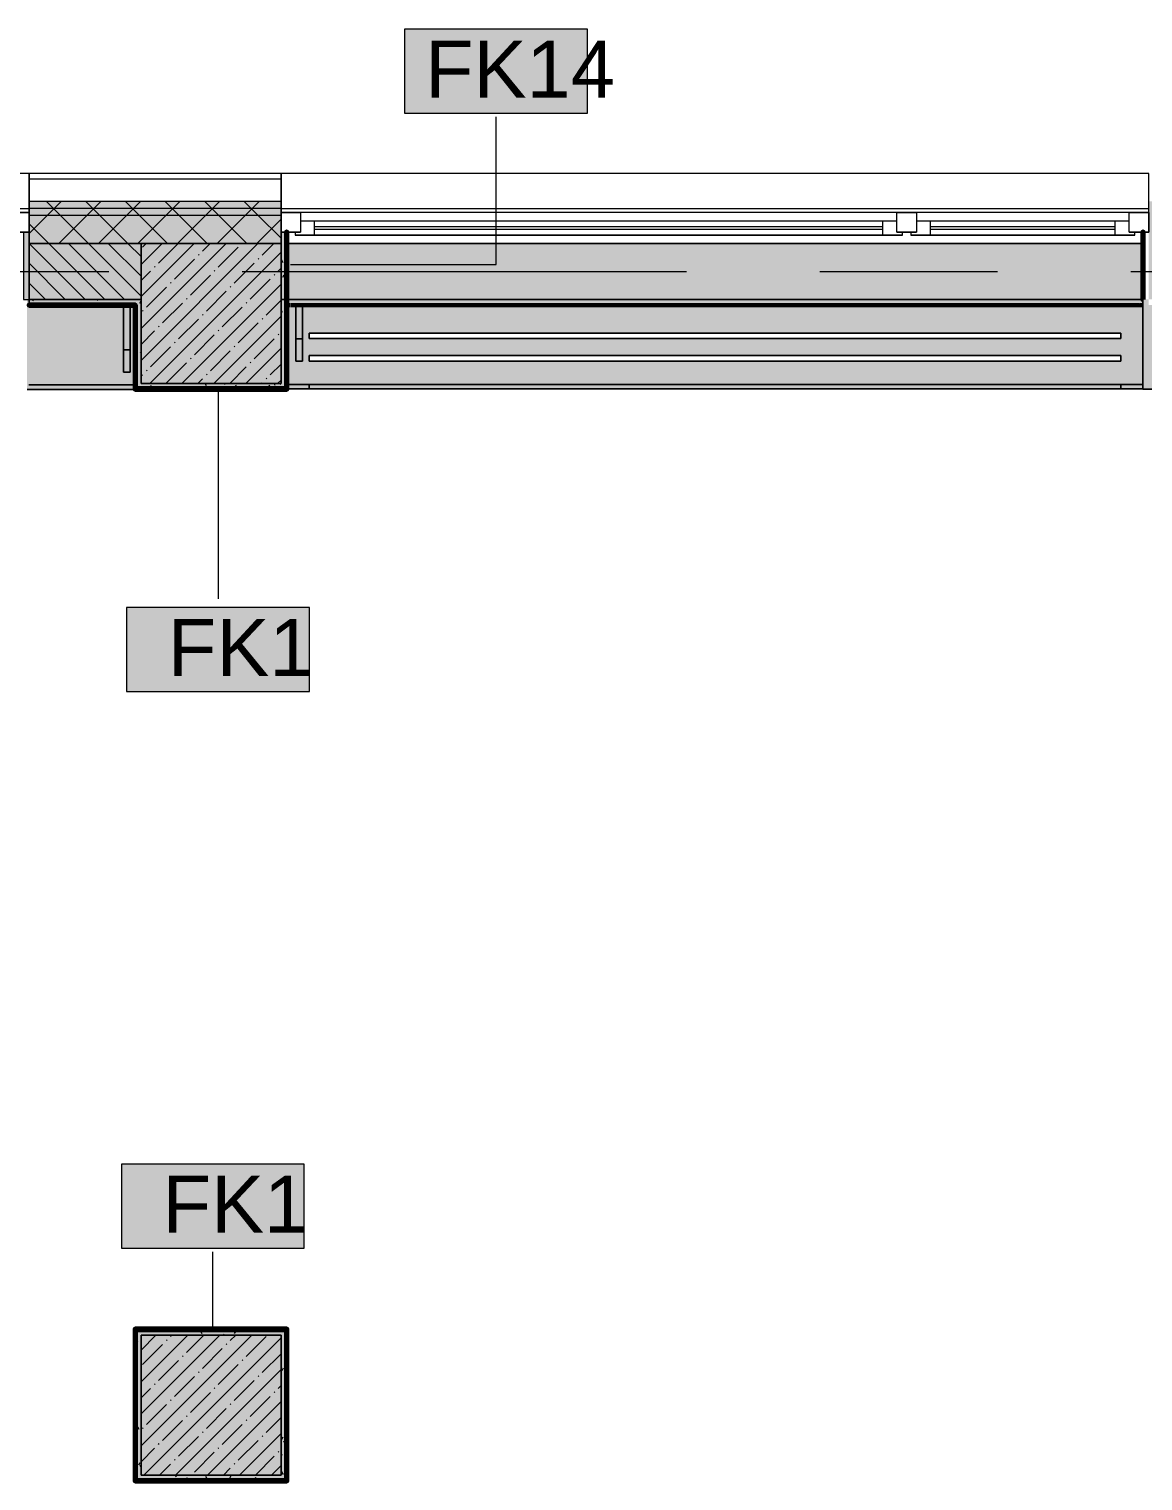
# Model space of a CAD drawing. Header units: millimetres. Extents: x -3817 to 677485, y -22715 to 103890.
# Drawn here: x 628535 to 632515, y 24556 to 29743 of the extents above; entities that cross this region are included whole.
import ezdxf

# ---------------------------------------------------------------- set-up
doc = ezdxf.new("R2010")
doc.units = ezdxf.units.MM
doc.layers.add('PDF _Геометрия', color=7, linetype='Continuous', true_color=0x1d1d1d)
doc.layers.add('PDF _Сплошная заливка', color=7, linetype='Continuous', true_color=0xffffff)
doc.layers.add('PDF _Текст', color=7, linetype='Continuous')
doc.styles.add('PDF GOST-Common', font='arial.ttf')

msp = doc.modelspace()

# ---------------------------------------------------------------- hatches: boundary and pattern name
at = {"layer": 'PDF _Сплошная заливка', "transparency": 33554559}
h = msp.add_hatch(color=256, dxfattribs=at)
h.paths.add_polyline_path([(637045.5, 29076.9), (637045.5, 29126.9), (632535.5, 29126.9), (632535.5, 29076.9), (635653.2, 29076.9)], flags=0)
h.paths.add_polyline_path([(629435.5, 29076.9), (629435.5, 29126.9), (628535.5, 29126.9), (628535.5, 29076.9), (629098, 29076.9)], flags=0)
h.paths.add_polyline_path([(626435.5, 29076.9), (626435.5, 29126.9), (625095.5, 29126.9), (625095.5, 29076.9), (626184.5, 29076.9)], flags=0)
h.paths.add_polyline_path([(622995.5, 29076.9), (622995.5, 29126.9), (621795.5, 29126.9), (621795.5, 29076.9), (622542.8, 29076.9)], flags=0)
h.paths.add_polyline_path([(619295.5, 29076.9), (619295.5, 29126.9), (615045.5, 29126.9), (615045.5, 29076.9), (618901, 29076.9)], flags=0)
h.paths.add_polyline_path([(614145.5, 29076.9), (614145.5, 29126.9), (612045.5, 29126.9), (612045.5, 29076.9), (613802.5, 29076.9)], flags=0)
h.paths.add_polyline_path([(611145.5, 29076.9), (611145.5, 29126.9), (610045.5, 29126.9), (610045.5, 29076.9), (610889, 29076.9)], flags=0)
h.paths.add_polyline_path([(606945.5, 29076.9), (606945.5, 29126.9), (605445.5, 29126.9), (605445.5, 29076.9), (606518.9, 29076.9)], flags=0)
h.paths.add_polyline_path([(602945.5, 29076.9), (602945.5, 29126.9), (601845.7, 29126.9), (601845.7, 29076.9), (602148.7, 29076.9)], flags=0)
h.paths.add_polyline_path([(600692, 29076.9), (600945.7, 29076.9), (600945.7, 29126.9), (599845.5, 29126.9), (599845.5, 29076.9)], flags=0)
h.paths.add_polyline_path([(596745.5, 29076.9), (596745.5, 29126.9), (594245.5, 29126.9), (594245.5, 29076.9), (596321.9, 29076.9)], flags=0)
h = msp.add_hatch(color=256, dxfattribs=at)
h.paths.add_polyline_path([(637045.5, 28976.9), (637045.5, 29076.9), (632535.5, 29076.9), (632535.5, 28976.9), (635653.2, 28976.9)], flags=0)
h.paths.add_polyline_path([(628535.5, 28976.9), (629435.5, 28976.9), (629435.5, 29076.9), (628535.5, 29076.9)], flags=0)
h.paths.add_polyline_path([(626435.5, 28976.9), (626435.5, 29076.9), (625095.5, 29076.9), (625095.5, 28976.9), (626184.5, 28976.9)], flags=0)
h.paths.add_polyline_path([(622995.5, 28976.9), (622995.5, 29076.9), (621795.5, 29076.9), (621795.5, 28976.9), (622542.8, 28976.9)], flags=0)
h.paths.add_polyline_path([(619295.5, 28976.9), (619295.5, 29076.9), (615045.5, 29076.9), (615045.5, 28976.9), (618901, 28976.9)], flags=0)
h.paths.add_polyline_path([(614145.5, 28976.9), (614145.5, 29076.9), (612045.5, 29076.9), (612045.5, 28976.9), (613802.5, 28976.9)], flags=0)
h.paths.add_polyline_path([(611145.5, 28976.9), (611145.5, 29076.9), (610045.5, 29076.9), (610045.5, 28976.9), (610889, 28976.9)], flags=0)
h.paths.add_polyline_path([(606945.5, 28976.9), (606945.5, 29076.9), (605445.5, 29076.9), (605445.5, 28976.9), (606518.9, 28976.9)], flags=0)
h.paths.add_polyline_path([(602945.5, 28976.9), (602945.5, 29076.9), (601845.7, 29076.9), (601845.7, 28976.9), (602148.7, 28976.9)], flags=0)
h.paths.add_polyline_path([(600945.7, 28976.9), (600945.7, 29076.9), (599845.5, 29076.9), (599845.5, 28976.9), (600692, 28976.9)], flags=0)
h.paths.add_polyline_path([(596745.5, 28976.9), (596745.5, 29076.9), (594345.5, 29076.9), (594345.5, 28976.9), (596321.9, 28976.9)], flags=0)
h = msp.add_hatch(color=256, dxfattribs=at)
h.paths.add_polyline_path([(636385.5, 28776.9), (636385.5, 28976.9), (633335.5, 28976.9), (633335.5, 28776.9), (635653.2, 28776.9)], flags=0)
h.paths.add_polyline_path([(632835.5, 28776.9), (632835.5, 28976.9), (632535.5, 28976.9), (632535.5, 28776.9), (632739.8, 28776.9)], flags=0)
h.paths.add_polyline_path([(628935.5, 28776.9), (628935.5, 28976.9), (628535.5, 28976.9), (628535.5, 28776.9)], flags=0)
h.paths.add_polyline_path([(626245.5, 28776.9), (626435.5, 28776.9), (626435.5, 28976.9), (626225.5, 28976.9), (626225.5, 28776.9)], flags=0)
h.paths.add_polyline_path([(625725.5, 28776.9), (625725.5, 28976.9), (625095.5, 28976.9), (625095.5, 28776.9), (625456.2, 28776.9)], flags=0)
h.paths.add_polyline_path([(622495.5, 28776.9), (622495.5, 28976.9), (621795.5, 28976.9), (621795.5, 28776.9), (621814.4, 28776.9)], flags=0)
h.paths.add_polyline_path([(618966.5, 28776.9), (619295.5, 28776.9), (619295.5, 28976.9), (618945.5, 28976.9), (618945.5, 28776.9), (618965.5, 28776.9)], flags=0)
h.paths.add_polyline_path([(618172.6, 28776.9), (618345.5, 28776.9), (618345.5, 28976.9), (615045.5, 28976.9), (615045.5, 28776.9), (617835.1, 28776.9)], flags=0)
h.paths.add_polyline_path([(614145.5, 28776.9), (614145.5, 28976.9), (612045.5, 28976.9), (612045.5, 28776.9), (612320.5, 28776.9), (612320.5, 28974.4), (612920.5, 28974.4), (612920.5, 28776.9), (613802.5, 28776.9)], flags=0)
h.paths.add_polyline_path([(611145.5, 28776.9), (611145.5, 28976.9), (610045.5, 28976.9), (610045.5, 28776.9), (610889, 28776.9)], flags=0)
h.paths.add_polyline_path([(606345.5, 28776.9), (606345.5, 28976.9), (605445.5, 28976.9), (605445.5, 28776.9)], flags=0)
h.paths.add_polyline_path([(602945.5, 28776.9), (602945.5, 28976.9), (601845.7, 28976.9), (601845.7, 28776.9), (602148.7, 28776.9)], flags=0)
h.paths.add_polyline_path([(600945.5, 28776.9), (600945.7, 28776.9), (600945.5, 28976.9)], flags=0)
h.paths.add_polyline_path([(600345.5, 28776.9), (600345.5, 28976.9), (599845.5, 28976.9), (599845.5, 28776.9)], flags=0)
h.paths.add_polyline_path([(596745.5, 28776.9), (596745.5, 28976.9), (594945.5, 28976.9), (594945.5, 28776.9), (596590.4, 28776.9)], flags=0)
for points in [[(628935.5, 28476.9), (629435.5, 28476.9), (629435.5, 28976.9), (628935.5, 28976.9), (628935.5, 28776.9)], [(629435.5, 25076.9), (629455.5, 25076.9), (629455.5, 25096.9), (628915.5, 25096.9), (628915.5, 25076.9), (628935.5, 25076.9)], [(629435.5, 24556.9), (629455.5, 24556.9), (629455.5, 24576.9), (628935.5, 24576.9), (628935.5, 24556.9)]]:
    msp.add_hatch(color=256, dxfattribs=at).paths.add_polyline_path(points)
h = msp.add_hatch(color=256, dxfattribs=at)
h.paths.add_polyline_path([(628915.5, 28756.9), (628935.5, 28756.9), (628935.5, 28776.9), (628535.5, 28776.9), (628535.5, 28756.9)], flags=0)
h.paths.add_polyline_path([(626245.5, 28756.9), (626435.5, 28756.9), (626435.5, 28776.9), (626245.5, 28776.9)], flags=0)
at = {"layer": 'PDF _Сплошная заливка', "true_color": 0xeae6de, "transparency": 33554559}
for points in [[(628914.5, 28455.2), (628914.5, 28456.9), (628914.5, 28755.9), (628535.5, 28756.9), (628535, 28776.9), (628528.3, 28776.9), (628528.3, 28455.2), (628535, 28455.2)], [(632814.5, 28455.9), (632814.5, 28755.9), (632535.5, 28756.9), (632535.5, 28776.9), (632514.5, 28776.9), (632514.2, 28455.9), (632739.8, 28455.9)]]:
    msp.add_hatch(color=254, dxfattribs=at).paths.add_polyline_path(points)
h = msp.add_hatch(color=254, dxfattribs=at)
h.paths.add_polyline_path([(629456.5, 28456.9), (632515.5, 28456.9), (632514.5, 28776.9), (629456.5, 28775.1), (629456.5, 28457)], flags=0)
h.paths.add_polyline_path([(629535.5, 28556.9), (629535.5, 28576.9), (632435.5, 28576.9), (632435.5, 28556.9), (629826.3, 28556.9)], flags=0)
h.paths.add_polyline_path([(629535.5, 28636.9), (629535.5, 28656.9), (632435.5, 28656.9), (632435.5, 28636.9), (629826.3, 28636.9)], flags=0)

# ---------------------------------------------------------------- linework, layer by layer
at = {"layer": 'PDF _Геометрия', "color": 7, "lineweight": 9}
for points in [[(630530.2, 29742.8), (629877.1, 29742.8), (629877.1, 29442.8), (630530.2, 29442.8)], [(629435.5, 28476.9), (629435.5, 28976.9), (628935.5, 28976.9), (628935.5, 28776.9), (628935.5, 28476.9)], [(628535.5, 28776.9), (628935.5, 28776.9)], [(629537, 27676.6), (628883.9, 27676.6), (628883.9, 27376.6), (629537, 27376.6)], [(629518.2, 25688), (628865.1, 25688), (628865.1, 25388), (629518.2, 25388)], [(629435.5, 25076.9), (628935.5, 25076.9), (628935.5, 24576.9), (629435.5, 24576.9)]]:
    msp.add_lwpolyline(points, close=True, dxfattribs=at)
for points in [[(629469.5, 28902), (630203.6, 28902), (630203.6, 29429)], [(629435.5, 29206.9), (628535.5, 29206.9)], [(629435.5, 29126.9), (628535.5, 29126.9)], [(629435.5, 29101.9), (628535.5, 29101.9)], [(629435.5, 29076.9), (628535.5, 29076.9)], [(628915.5, 28755.9), (628915.5, 28456.9)], [(629210.5, 28456.4), (629210.5, 27706.7)], [(629191.6, 25097.4), (629191.6, 25374.1)]]:
    msp.add_lwpolyline(points, dxfattribs=at)
at = {"layer": 'PDF _Геометрия', "color": 9, "lineweight": 9, "true_color": 0xc0c0c0}
for points in [[(628535.5, 29016.9), (628535.5, 29226.9), (626435.5, 29226.9), (626435.5, 29016.9)], [(632535.5, 29016.9), (632535.5, 29226.9), (629435.5, 29226.9), (629435.5, 29016.9)], [(628915.5, 28456.9), (628935.5, 28456.9), (629455.5, 28456.9), (629455.5, 28476.9), (629455.5, 28776.9), (629435.5, 28776.9), (629435.5, 28476.9), (628935.5, 28476.9), (628935.5, 28756.9), (628935.5, 28776.9), (628935.5, 28976.9), (628535.5, 28976.9), (628535.5, 28776.9), (628535.5, 28756.9), (628915.5, 28756.9)], [(629456.5, 28976.9), (632011.4, 28976.9)]]:
    msp.add_lwpolyline(points, dxfattribs=at)
for points in [[(628535.5, 28976.9), (629435.5, 28976.9), (629435.5, 29226.9), (628535.5, 29226.9)], [(628535.5, 28776.9), (628535.5, 29016.9), (628515.5, 29016.9), (628515.5, 28776.9)], [(629455.5, 28776.9), (629455.5, 29016.9), (629435.5, 29016.9), (629435.5, 28776.9)], [(629456.5, 28976.9), (632011.4, 28976.9)], [(629455.5, 25076.9), (629455.5, 25096.9), (628915.5, 25096.9), (628915.5, 25076.9), (628915.5, 24556.9), (628935.5, 24556.9), (629455.5, 24556.9), (629455.5, 24576.9)], [(629435.5, 24576.9), (628935.5, 24576.9), (628935.5, 25076.9), (629435.5, 25076.9)]]:
    msp.add_lwpolyline(points, close=True, dxfattribs=at)
at = {"layer": 'PDF _Геометрия', "color": 116, "lineweight": 13, "true_color": 0x008040}
for points in [[(626435.5, 29101.9), (628535.5, 29101.9)], [(629435.5, 29101.9), (632535.5, 29101.9)]]:
    msp.add_lwpolyline(points, dxfattribs=at)
at = {"layer": 'PDF _Геометрия', "lineweight": 9}
for points in [[(628535.5, 29012.2), (628600.1, 29076.9), (628650.1, 29126.9)], [(628935.5, 28788.7), (628747.3, 28976.9), (628647.3, 29076.9), (628597.3, 29126.9)], [(628641.5, 28976.9), (628741.5, 29076.9), (628791.5, 29126.9)], [(628935.5, 28930.1), (628888.7, 28976.9), (628788.7, 29076.9), (628738.7, 29126.9)], [(628782.9, 28976.9), (628882.9, 29076.9), (628932.9, 29126.9)], [(629030.2, 28976.9), (628930.2, 29076.9), (628880.2, 29126.9)], [(628924.4, 28976.9), (629024.4, 29076.9), (629074.4, 29126.9)], [(629171.6, 28976.9), (629071.6, 29076.9), (629021.6, 29126.9)], [(629065.8, 28976.9), (629165.8, 29076.9), (629215.8, 29126.9)], [(629313, 28976.9), (629213, 29076.9), (629163, 29126.9)], [(629207.2, 28976.9), (629307.2, 29076.9), (629357.2, 29126.9)], [(629435.5, 28995.8), (629354.4, 29076.9), (629304.4, 29126.9)], [(628805.9, 28776.9), (628605.9, 28976.9), (628535.5, 29047.3)], [(629348.6, 28976.9), (629435.5, 29063.7)], [(628735.2, 28776.9), (628535.5, 28976.6)], [(628876.6, 28776.9), (628676.6, 28976.9)], [(628935.5, 28859.4), (628818, 28976.9)], [(628935.5, 28901.4), (629010.9, 28976.9)], [(628935.5, 28787.3), (629125, 28976.9)], [(628935.5, 28673.3), (629239, 28976.9)], [(628935.5, 28559.2), (629353.1, 28976.9)], [(628940.6, 28963.6), (628953.9, 28976.9)], [(628967.1, 28476.9), (629435.5, 28945.2)], [(628997.6, 28906.5), (629068, 28976.9)], [(629154.5, 28949.3), (629182, 28976.9)], [(629211.5, 28892.3), (629282.8, 28963.6)], [(629368.3, 28935), (629410.1, 28976.9)], [(628664.5, 28776.9), (628535.5, 28905.9)], [(628983.4, 28892.3), (628985.7, 28894.6)], [(629054.7, 28849.5), (629125.9, 28920.8)], [(629140.2, 28935), (629142.6, 28937.4)], [(629268.5, 28835.2), (629339.8, 28906.5)], [(629354, 28920.8), (629356.4, 28923.2)], [(628935.5, 28844.4), (628969.1, 28878)], [(629111.7, 28792.5), (629183, 28863.8)], [(629197.2, 28878), (629199.6, 28880.4)], [(629325.5, 28778.2), (629396.8, 28849.5)], [(629411.1, 28863.8), (629413.4, 28866.1)], [(629425.3, 28878), (629435.5, 28888.2)], [(628593.8, 28776.9), (628535.5, 28835.2)], [(628954.9, 28749.7), (629026.1, 28821)], [(629040.4, 28835.2), (629042.8, 28837.6)], [(629081.2, 28476.9), (629435.5, 28831.1)], [(629168.7, 28735.5), (629240, 28806.7)], [(629254.2, 28821), (629256.6, 28823.4)], [(628940.6, 28735.5), (628943, 28737.8)], [(629011.9, 28692.7), (629083.2, 28764)], [(629097.4, 28778.2), (629099.8, 28780.6)], [(629225.7, 28678.4), (629297, 28749.7)], [(629311.3, 28764), (629313.6, 28766.3)], [(629382.5, 28721.2), (629435.5, 28774.1)], [(629068.9, 28635.7), (629140.2, 28706.9)], [(629154.5, 28721.2), (629156.8, 28723.6)], [(629195.2, 28476.9), (629435.5, 28717.1)], [(629282.8, 28621.4), (629354, 28692.7)], [(629368.3, 28706.9), (629370.7, 28709.3)], [(628935.5, 28616.3), (628983.4, 28664.2)], [(628997.6, 28678.4), (629000, 28680.8)], [(629125.9, 28578.6), (629197.2, 28649.9)], [(629211.5, 28664.2), (629213.8, 28666.5)], [(629339.8, 28564.4), (629411.1, 28635.7)], [(629425.3, 28649.9), (629427.7, 28652.3)], [(628969.1, 28535.9), (629040.4, 28607.2)], [(629054.7, 28621.4), (629057, 28623.8)], [(629183, 28521.6), (629254.2, 28592.9)], [(629268.5, 28607.2), (629270.9, 28609.5)], [(629309.3, 28476.9), (629435.5, 28603)], [(629026.1, 28478.8), (629097.4, 28550.1)], [(629111.7, 28564.4), (629114.1, 28566.8)], [(629252.3, 28476.9), (629311.3, 28535.9)], [(629325.5, 28550.1), (629327.9, 28552.5)], [(629396.8, 28507.4), (629435.5, 28546)], [(628935.5, 28502.2), (628940.6, 28507.4)], [(628954.9, 28521.6), (628957.2, 28524)], [(629138.2, 28476.9), (629154.5, 28493.1)], [(629168.7, 28507.4), (629171.1, 28509.7)], [(629366.3, 28476.9), (629368.3, 28478.8)], [(629382.5, 28493.1), (629384.9, 28495.5)], [(629423.3, 28476.9), (629435.5, 28489)], [(628935.5, 25023.7), (628988.6, 25076.9)], [(628935.5, 24909.7), (629102.7, 25076.9)], [(628935.5, 24795.6), (629216.7, 25076.9)], [(628935.5, 24681.6), (629330.8, 25076.9)], [(628944.8, 24576.9), (629435.5, 25067.5)], [(629026.1, 25057.4), (629028.5, 25059.7)], [(629040.4, 25071.6), (629045.6, 25076.9)], [(629097.4, 25014.6), (629159.7, 25076.9)], [(629254.2, 25057.4), (629273.7, 25076.9)], [(629311.3, 25000.3), (629382.5, 25071.6)], [(628940.6, 24971.8), (629011.9, 25043.1)], [(629083.2, 25000.3), (629085.5, 25002.7)], [(629154.5, 24957.6), (629225.7, 25028.9)], [(629240, 25043.1), (629242.4, 25045.5)], [(629368.3, 24943.3), (629435.5, 25010.5)], [(628997.6, 24914.8), (629068.9, 24986.1)], [(629058.9, 24576.9), (629435.5, 24953.5)], [(629211.5, 24900.5), (629282.8, 24971.8)], [(629297, 24986.1), (629299.4, 24988.5)], [(628983.4, 24900.5), (628985.7, 24902.9)], [(629054.7, 24857.8), (629125.9, 24929.1)], [(629140.2, 24943.3), (629142.6, 24945.7)], [(629268.5, 24843.5), (629339.8, 24914.8)], [(629354, 24929.1), (629356.4, 24931.4)], [(628935.5, 24852.6), (628969.1, 24886.3)], [(629040.4, 24843.5), (629042.8, 24845.9)], [(629111.7, 24800.8), (629183, 24872)], [(629197.2, 24886.3), (629199.6, 24888.7)], [(629325.5, 24786.5), (629396.8, 24857.8)], [(629411.1, 24872), (629413.4, 24874.4)], [(629425.3, 24886.3), (629435.5, 24896.4)], [(628954.9, 24758), (629026.1, 24829.3)], [(629168.7, 24743.7), (629240, 24815)], [(629172.9, 24576.9), (629435.5, 24839.4)], [(629254.2, 24829.3), (629256.6, 24831.6)], [(628940.6, 24743.7), (628943, 24746.1)], [(629011.9, 24701), (629083.2, 24772.2)], [(629097.4, 24786.5), (629099.8, 24788.9)], [(629225.7, 24686.7), (629297, 24758)], [(629311.3, 24772.2), (629313.6, 24774.6)], [(629382.5, 24729.5), (629435.5, 24782.4)], [(629068.9, 24643.9), (629140.2, 24715.2)], [(629154.5, 24729.5), (629156.8, 24731.8)], [(629282.8, 24629.7), (629354, 24701)], [(629287, 24576.9), (629435.5, 24725.4)], [(629368.3, 24715.2), (629370.7, 24717.6)], [(628935.5, 24624.5), (628983.4, 24672.5)], [(628997.6, 24686.7), (629000, 24689.1)], [(629125.9, 24586.9), (629197.2, 24658.2)], [(629211.5, 24672.5), (629213.8, 24674.8)], [(629344, 24576.9), (629411.1, 24643.9)], [(629425.3, 24658.2), (629427.7, 24660.6)], [(629001.8, 24576.9), (629040.4, 24615.4)], [(629054.7, 24629.7), (629057, 24632.1)], [(629229.9, 24576.9), (629254.2, 24601.2)], [(629268.5, 24615.4), (629270.9, 24617.8)], [(629401, 24576.9), (629435.5, 24611.3)]]:
    msp.add_lwpolyline(points, dxfattribs=at)
at = {"layer": 'PDF _Геометрия', "color": 253, "lineweight": 9, "true_color": 0xaaaaaa}
for points in [[(628535.5, 29086.9), (626435.5, 29086.9)], [(632535.5, 29086.9), (629435.5, 29086.9)], [(628465.5, 29016.9), (628535.5, 29016.9)], [(629435.5, 29016.9), (629505.5, 29016.9)], [(629555.5, 29036.9), (631585.5, 29036.9)], [(631585.5, 29026.9), (629555.5, 29026.9)], [(631635.5, 29016.9), (631705.5, 29016.9)], [(631755.5, 29036.9), (632415.5, 29036.9)], [(632415.5, 29026.9), (631755.5, 29026.9)], [(632465.5, 29016.9), (632535.5, 29016.9)], [(628185.2, 28876.9), (628820.2, 28876.9)], [(629296.4, 28876.9), (630883.9, 28876.9)], [(631360.2, 28876.9), (631995.2, 28876.9)], [(632471.4, 28876.9), (634245.5, 28876.9), (636745.5, 28876.9)]]:
    msp.add_lwpolyline(points, dxfattribs=at)
at = {"layer": 'PDF _Геометрия', "color": 253, "lineweight": 13, "true_color": 0xaaaaaa}
for points in [[(628535.5, 29086.9), (628535.5, 29016.9), (628465.5, 29016.9), (628465.5, 29086.9)], [(629505.5, 29086.9), (629505.5, 29016.9), (629435.5, 29016.9), (629435.5, 29086.9)], [(629485.5, 29006.9), (631655.5, 29006.9), (631655.5, 29016.9), (631635.5, 29016.9), (631635.5, 29056.9), (629505.5, 29056.9), (629505.5, 29016.9), (629485.5, 29016.9)], [(631705.5, 29086.9), (631705.5, 29016.9), (631635.5, 29016.9), (631635.5, 29086.9)], [(631685.5, 29006.9), (632485.5, 29006.9), (632485.5, 29016.9), (632465.5, 29016.9), (632465.5, 29056.9), (631705.5, 29056.9), (631705.5, 29016.9), (631685.5, 29016.9)], [(632535.5, 29086.9), (632535.5, 29016.9), (632465.5, 29016.9), (632465.5, 29086.9)]]:
    msp.add_lwpolyline(points, close=True, dxfattribs=at)
for points in [[(629555.5, 29006.9), (629555.5, 29056.9)], [(631585.5, 29006.9), (631585.5, 29056.9)], [(631755.5, 29006.9), (631755.5, 29056.9)], [(632415.5, 29006.9), (632415.5, 29056.9)], [(631655.5, 29006.9), (629485.5, 29006.9)], [(632485.5, 29006.9), (631685.5, 29006.9)]]:
    msp.add_lwpolyline(points, dxfattribs=at)
at = {"layer": 'PDF _Геометрия', "color": 7, "lineweight": 70, "true_color": 0xffd2ff}
for points in [[(629456.5, 28776.9), (629456.5, 29016.9), (629455.5, 29016.9), (629455.5, 28776.9)], [(632515.5, 28776.9), (632515.5, 29016.9), (632514.5, 29016.9), (632514.5, 28776.9)]]:
    msp.add_lwpolyline(points, close=True, dxfattribs=at)
at = {"layer": 'PDF _Геометрия', "color": 253, "lineweight": 9, "true_color": 0x9b9b9b}
for points in [[(629454.5, 28949.8), (629449.5, 28958.5)], [(629443.4, 28908.1), (629438.4, 28916.9)], [(629452.3, 28943.1), (629455.5, 28943.1)], [(629445.4, 28863.8), (629440.4, 28855.1)], [(629452.3, 28882.1), (629455.5, 28882.1)], [(629436.3, 28798.5), (629435.5, 28800)], [(629455.5, 28820.2), (629451.6, 28813.4)], [(629452.3, 28790.7), (629455.5, 28790.7)], [(628550.6, 28776.9), (628547.8, 28772.1)], [(628568.3, 28760.2), (628578.4, 28760.2)], [(628647.3, 28761.5), (628644.6, 28756.9)], [(628659.8, 28760.2), (628669.8, 28760.2)], [(628686.1, 28756.9), (628682.9, 28762.3)], [(628715.3, 28757.4), (628715, 28756.9)], [(628720.7, 28760.2), (628730.8, 28760.2)], [(628782.4, 28772.9), (628780.1, 28776.9)], [(628862, 28756.9), (628860.6, 28759.3)], [(628873.1, 28760.2), (628883.2, 28760.2)], [(628934.7, 28771.5), (628929.6, 28762.8)], [(629440.4, 28730.4), (629435.5, 28739)], [(628934.1, 28729.7), (628935.5, 28729.7)], [(629455.5, 28637.3), (629454.6, 28635.7)], [(629455.5, 28643.4), (629454.7, 28644.7)], [(628915.5, 28603.3), (628915.5, 28603.3)], [(628935.5, 28590), (628932.6, 28585.1)], [(628934.1, 28607.8), (628935.5, 28607.8)], [(629452.3, 28607.8), (629455.5, 28607.8)], [(629452.3, 28546.9), (629455.5, 28546.9)], [(628934.1, 28516.4), (628935.5, 28516.4)], [(629169.4, 28468.4), (629164.5, 28476.9)], [(629186.9, 28476.9), (629185.4, 28474.4)], [(629237.4, 28472.5), (629234.9, 28476.9)], [(629415.1, 28469.5), (629410.8, 28476.9)], [(629433.2, 28476.9), (629431.2, 28473.3)], [(629436.2, 28482), (629435.5, 28480.7)], [(628971.1, 28468.9), (628966.1, 28460.2)], [(628995.1, 28455.4), (629005.1, 28455.4)], [(629086.5, 28455.4), (629096.6, 28455.4)], [(629177.9, 28455.4), (629188, 28455.4)], [(629279, 28461.3), (629274, 28470)], [(629316.8, 28456.9), (629315.6, 28458.9)], [(629352.9, 28459.7), (629351.3, 28456.9)], [(629360.8, 28455.4), (629370.9, 28455.4)], [(629394.6, 28470.8), (629389.5, 28462.1)], [(629452.3, 28455.4), (629455.5, 28455.4)], [(628923.7, 25053.4), (628918.7, 25062.1)], [(629044.5, 25087.9), (629039.5, 25096.7)], [(629065.6, 25096.9), (629064.5, 25095)], [(629112.6, 25092), (629109.8, 25096.9)], [(629154.2, 25080.9), (629149.2, 25089.6)], [(629191.7, 25076.9), (629190.8, 25078.4)], [(629232, 25080.3), (629230, 25076.9)], [(629273.6, 25091.5), (629268.6, 25082.8)], [(629290.3, 25089), (629285.8, 25096.9)], [(629311.9, 25096.9), (629310.3, 25093.9)], [(629382.3, 25096.9), (629378.3, 25089.8)], [(629436.1, 25068.1), (629435.5, 25067)], [(628934.1, 25041.7), (628935.5, 25041.7)], [(629443.2, 24958.4), (629438.2, 24949.7)], [(628921.2, 24907.8), (628916.2, 24899.1)], [(628934.1, 24919.7), (628935.5, 24919.7)], [(629452.3, 24919.7), (629455.5, 24919.7)], [(629453.8, 24866.7), (629448.8, 24875.4)], [(629452.3, 24858.8), (629455.5, 24858.8)], [(628934.1, 24828.3), (628935.5, 24828.3)], [(629455.5, 24802.9), (629452.9, 24807.4)], [(628928.9, 24739.6), (628923.9, 24748.3)], [(629452.3, 24767.3), (629455.5, 24767.3)], [(628934.1, 24706.4), (628935.5, 24706.4)], [(629442.1, 24712.7), (629437.1, 24704)], [(629450.8, 24689), (629445.8, 24697.7)], [(628920.1, 24662.1), (628915.5, 24654)], [(629439.7, 24647.4), (629435.5, 24654.7)], [(629453.2, 24671), (629448.2, 24662.3)], [(628931.3, 24620.4), (628926.3, 24611.7)], [(628935.5, 24606.3), (628932, 24612.3)], [(629443.8, 24579.3), (629438.7, 24588.1)], [(628934.1, 24584.5), (628935.5, 24584.5)], [(628968.8, 24563.6), (628965, 24556.9)], [(629036.9, 24559.5), (629035.4, 24556.9)], [(629062, 24570.1), (629058.1, 24576.9)], [(629103.6, 24558.9), (629098.6, 24567.6)], [(629171.6, 24563), (629166.6, 24571.7)], [(629210.4, 24556.9), (629208.2, 24560.6)], [(629256.2, 24573.6), (629251.2, 24564.9)], [(629293.3, 24576.9), (629292.8, 24576.1)], [(629349.3, 24560), (629344.3, 24568.7)], [(629452.3, 24584.5), (629455.5, 24584.5)]]:
    msp.add_lwpolyline(points, dxfattribs=at)
at = {"layer": 'PDF _Геометрия', "color": 8, "lineweight": 9, "true_color": 0x808080}
for points in [[(629456.5, 28976.9), (632514.5, 28976.9)], [(632435.5, 28636.9), (629535.5, 28636.9), (629535.5, 28656.9), (632435.5, 28656.9)], [(632435.5, 28636.9), (632435.5, 28656.9), (629535.5, 28656.9), (629535.5, 28636.9)], [(632435.5, 28556.9), (629535.5, 28556.9), (629535.5, 28576.9), (632435.5, 28576.9)], [(632435.5, 28556.9), (632435.5, 28576.9), (629535.5, 28576.9), (629535.5, 28556.9)]]:
    msp.add_lwpolyline(points, close=True, dxfattribs=at)
at = {"layer": 'PDF _Геометрия', "color": 9, "lineweight": 9, "true_color": 0xcbc7bf}
for points in [[(632011.4, 28976.9), (632514.5, 28976.9)], [(629456.5, 28776.9), (632514.2, 28776.9)], [(629456.5, 28756.9), (629466.9, 28756.9)], [(629468.8, 28756.9), (632502.1, 28756.9)], [(632504, 28756.9), (632514.2, 28756.9)]]:
    msp.add_lwpolyline(points, close=True, dxfattribs=at)
for points in [[(632011.4, 28976.9), (632514.5, 28976.9)], [(628535.5, 28756.9), (628535.5, 28776.9)]]:
    msp.add_lwpolyline(points, dxfattribs=at)
at = {"layer": 'PDF _Геометрия', "color": 253, "lineweight": 9, "true_color": 0xaba79f}
for points in [[(632514.2, 28776.9), (632514.2, 28815.9)], [(632514.2, 28776.9), (629456.5, 28776.9), (632514.2, 28776.9)], [(632514.2, 28459.7), (632514.2, 28774.7)], [(628535, 28471.2), (628914.5, 28471.2), (628535, 28471.2)], [(632514.2, 28472.9), (629456.5, 28472.9), (632514.2, 28472.9)], [(629535.5, 28472.9), (632435.5, 28472.9), (629535.5, 28472.9)]]:
    msp.add_lwpolyline(points, dxfattribs=at)
at = {"layer": 'PDF _Геометрия', "color": 8, "lineweight": 9, "true_color": 0x808080}
for points in [[(632514.2, 28815.9), (632514.2, 28455.9), (632814.5, 28455.9), (632814.5, 28755.9)], [(632514.2, 28456.9), (629456.5, 28456.9), (632515.5, 28456.9), (632515.5, 28776.9), (629456.5, 28776.9), (632515.5, 28776.9)], [(628528.3, 28455.2), (628938.6, 28455.2), (628528.3, 28455.2)], [(628528.6, 28455.2), (628938.6, 28455.2), (628528.6, 28455.2)], [(632514.2, 28456.9), (629456.5, 28456.9), (632514.2, 28456.9)], [(629535.5, 28456.9), (632435.5, 28456.9), (629535.5, 28456.9)], [(632814.5, 28455.9), (632514.2, 28455.9)], [(632514.5, 28455.9), (632814.5, 28455.9), (632514.5, 28455.9)]]:
    msp.add_lwpolyline(points, dxfattribs=at)
at = {"layer": 'PDF _Геометрия', "color": 231, "lineweight": 70, "true_color": 0xff80c0}
msp.add_lwpolyline([(628915.5, 28756.9), (628535.5, 28756.9), (628535.5, 28755.9), (628914.5, 28755.9), (628914.5, 28455.9), (628915.5, 28455.9), (629456.5, 28455.9), (629456.5, 28456.9), (629456.5, 28776.9), (629455.5, 28776.9), (629455.5, 28456.9), (628915.5, 28456.9)], dxfattribs=at)
at = {"layer": 'PDF _Геометрия', "color": 253, "lineweight": 9, "true_color": 0xaba79f}
for points in [[(628873.1, 28516.9), (628873.1, 28756), (628873.1, 28596.9), (628873.1, 28756)], [(628897.1, 28516.9), (628897.1, 28755.9), (628897.1, 28596.9), (628897.1, 28755.9)], [(629487.9, 28555.9), (629487.9, 28755.9), (629487.9, 28635.9), (629487.9, 28755.9)], [(629511.9, 28555.9), (629511.9, 28755.9), (629511.9, 28635.9), (629511.9, 28755.9)], [(629511.9, 28555.9), (629487.9, 28555.9)], [(628897.1, 28516.9), (628873.1, 28516.9)]]:
    msp.add_lwpolyline(points, close=True, dxfattribs=at)
at = {"layer": 'PDF _Геометрия', "color": 231, "lineweight": 9, "true_color": 0xff80c0}
msp.add_lwpolyline([(628915.5, 28456.9), (628915.5, 28755.9), (628915.5, 28756.9)], dxfattribs=at)
at = {"layer": 'PDF _Геометрия', "color": 231, "lineweight": 53, "true_color": 0xeaa7bf}
for points in [[(629456.5, 28756.9), (629466.9, 28756.9)], [(629467.5, 28755.9), (629456.5, 28755.9)], [(629468.8, 28756.9), (632502.1, 28756.9)], [(632501.5, 28755.9), (629469.5, 28755.9)], [(632514.2, 28755.9), (632503.5, 28755.9)], [(632504, 28756.9), (632514.2, 28756.9)]]:
    msp.add_lwpolyline(points, dxfattribs=at)
at = {"layer": 'PDF _Геометрия', "color": 254, "lineweight": 9, "true_color": 0xd5d3cf}
for points in [[(629511.9, 28635.9), (629487.9, 28635.9)], [(628897.1, 28596.9), (628873.1, 28596.9)], [(629535.5, 28472.9), (629535.5, 28456.9)], [(632435.5, 28456.9), (632435.5, 28472.9)]]:
    msp.add_lwpolyline(points, close=True, dxfattribs=at)
at = {"layer": 'PDF _Геометрия', "color": 254, "lineweight": 9, "true_color": 0xd6d0c6}
msp.add_lwpolyline([(632514.5, 28459.2), (632514.5, 28471.9)], dxfattribs=at)
at = {"layer": 'PDF _Геометрия', "color": 9, "lineweight": 9, "true_color": 0xc1bbaf}
msp.add_lwpolyline([(632514.5, 28471.9), (632514.5, 28459.2)], dxfattribs=at)
at = {"layer": 'PDF _Геометрия', "color": 231, "lineweight": 70, "true_color": 0xff80c0}
for points in [[(629455.5, 24555.9), (629456.5, 24555.9), (629456.5, 25097.9), (629455.5, 25097.9), (628914.5, 25097.9), (628914.5, 25096.9), (628914.5, 24555.9), (628915.5, 24555.9)], [(628915.5, 24556.9), (628915.5, 25096.9), (629455.5, 25096.9), (629455.5, 24556.9)]]:
    msp.add_lwpolyline(points, close=True, dxfattribs=at)
at = {"layer": 'PDF _Сплошная заливка', "lineweight": 9, "transparency": 33554559}
for points in [[(630530.2, 29742.8), (629877.1, 29742.8), (630530.2, 29442.8), (629877.1, 29442.8)], [(629537, 27676.6), (628883.9, 27676.6), (629537, 27376.6), (628883.9, 27376.6)], [(629518.2, 25688), (628865.1, 25688), (629518.2, 25388), (628865.1, 25388)]]:
    msp.add_solid(points, dxfattribs=at)
at = {"layer": 'PDF _Сплошная заливка', "lineweight": 35, "transparency": 33554559}
for points in [[(628535.5, 28776.9), (628535.5, 29016.9), (628515.5, 28776.9), (628515.5, 29016.9)], [(629455.5, 28776.9), (629455.5, 29016.9), (629435.5, 28776.9), (629435.5, 29016.9)], [(628935.5, 28456.9), (628935.5, 28756.9), (628915.5, 28456.9), (628915.5, 28755.9)], [(629455.5, 28476.9), (629455.5, 28776.9), (629435.5, 28476.9), (629435.5, 28776.9)], [(628935.5, 28456.9), (629455.5, 28456.9), (628935.5, 28475.3), (629455.5, 28476.9)], [(628935.5, 24556.9), (628935.5, 25076.9), (628915.5, 24556.9), (628915.5, 25076.9)], [(628935.5, 24576.9), (629435.5, 24576.9), (628935.5, 25076.9), (629435.5, 25076.9)], [(629455.5, 24576.9), (629455.5, 25076.9), (629435.5, 24576.9), (629435.5, 25076.9)]]:
    msp.add_solid(points, dxfattribs=at)
at = {"layer": 'PDF _Сплошная заливка', "color": 254, "lineweight": 35, "true_color": 0xeae6de, "transparency": 33554559}
msp.add_solid([(629456.5, 28776.9), (632514.5, 28776.9), (629456.5, 28976.9), (632514.5, 28976.9)], dxfattribs=at)
at = {"layer": 'PDF _Сплошная заливка', "color": 254, "lineweight": 35, "true_color": 0xffb9dc, "transparency": 33554559}
for points in [[(628914.5, 28755.9), (628915.5, 28756.9), (628535.5, 28755.9)], [(628914.5, 28455.9), (628915.5, 28456.9), (628914.5, 28475.3)], [(629456.5, 28455.9), (629455.5, 28456.9), (628915.5, 28455.9)], [(628914.5, 24555.9), (628915.5, 24556.9), (628914.5, 25096.9)], [(629455.5, 24555.9), (629455.5, 24556.9), (628915.5, 24555.9)]]:
    msp.add_solid(points, dxfattribs=at)
at = {"layer": 'PDF _Сплошная заливка', "color": 254, "lineweight": 35, "true_color": 0xeac4cd, "transparency": 33554559}
msp.add_solid([(632514.2, 28755.9), (632514.2, 28756.9), (632503.5, 28755.9)], dxfattribs=at)

# ---------------------------------------------------------------- texts
at = {"layer": 'PDF _Текст', "char_height": 203.2, "attachment_point": 4, "style": 'PDF GOST-Common'}
for s, insert in [('FK14', (629949.9, 29599.4)), ('FK1', (629031, 27533.2)), ('FK1', (629012.2, 25544.6))]:
    msp.add_mtext(s, dxfattribs=dict(at, insert=insert))

doc.saveas('drawing.dxf')
